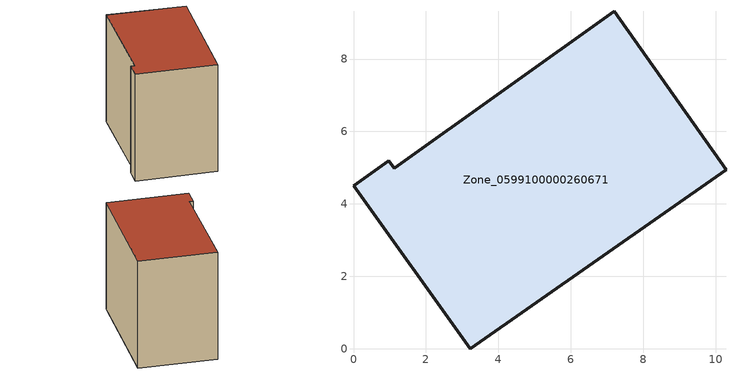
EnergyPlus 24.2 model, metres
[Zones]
Zone_0599100000260671
 floor ground (C_G): 3.22,0 0,4.5 0.97,5.19 1.12,4.98 7.2,9.32 10.29,4.95 z0
 wall outside (C_F): 0,4.5 3.22,0 10.29,4.95 7.2,9.32 1.12,4.98 0.97,5.19 0,4.5 z0:7.8
 roof outside (C_R): 3.22,0 10.29,4.95 7.2,9.32 1.12,4.98 0.97,5.19 0,4.5 z7.8
[BUILDING]
Pand.0599100000260671: North Axis=0; Terrain=City; Loads Convergence Tolerance Value=0.04; Temperature Convergence Tolerance Value=0.4; Solar Distribution=FullExterior; Maximum Number of Warmup Days=25; Minimum Number of Warmup Days=1
[Site:Location]
Rotterdam.The.Hague.AP_ZH_NLD Design_Conditions: Latitude=51.96; Longitude=4.45; Time Zone=1; Elevation=-4.5
[SITE:GROUNDTEMPERATURE:BUILDINGSURFACE]
18, 18, 18, 18, 18, 18, 18, 18, 18, 18, 18, 18
[MATERIAL] Thermal Absorptance=0.9; Solar Absorptance=0.7; Visible Absorptance=0.7
Name | Roughness | Thickness | Conductivity | Density | Specific Heat
G.TI.1975-1991 | MediumSmooth | 0.15 | 0.288461 | 540 | 1210
F.TI.1975-1991 | Rough | 0.3 | 0.230769 | 1920 | 840
R.TI.1975-1991 | MediumRough | 0.2 | 0.153846 | 1500 | 1000
[CONSTRUCTION]
C_G: G.TI.1975-1991
C_F: F.TI.1975-1991
C_R: R.TI.1975-1991
[ZONE]
Zone_0599100000260671: Type=1; Multiplier=1; Ceiling Height=Autocalculate; Volume=Autocalculate; Floor Area=autocalculate; Part of Total Floor Area=Yes
[ZONEINFILTRATION:DESIGNFLOWRATE]
Infil_Zone_0599100000260671: Zone or ZoneList or Space or SpaceList=Zone_0599100000260671; Schedule=AlwaysOn; Design Flow Rate Calculation Method=Flow/Area; Flow Rate per Floor Area=0.003; Constant Term Coefficient=1; Temperature Term Coefficient=0; Velocity Term Coefficient=0; Velocity Squared Term Coefficient=0
[HVACTEMPLATE:ZONE:IDEALLOADSAIRSYSTEM]
Zone_0599100000260671: Maximum Heating Supply Air Temperature=50; Minimum Cooling Supply Air Temperature=13; Maximum Heating Supply Air Humidity Ratio=0.0156; Minimum Cooling Supply Air Humidity Ratio=0.0077; Heating Limit=NoLimit; Cooling Limit=NoLimit; Dehumidification Control Type=ConstantSensibleHeatRatio; Cooling Sensible Heat Ratio=0.7; Dehumidification Setpoint=60; Humidification Control Type=None; Humidification Setpoint=30; Outdoor Air Method=None; Outdoor Air Flow Rate per Person=0.00944; Outdoor Air Flow Rate per Zone Floor Area=0; Outdoor Air Flow Rate per Zone=0; Demand Controlled Ventilation Type=None; Outdoor Air Economizer Type=NoEconomizer; Heat Recovery Type=None; Sensible Heat Recovery Effectiveness=0.7; Latent Heat Recovery Effectiveness=0.65
[ZONECONTROL:THERMOSTAT]
ThermostatControl_Zone_0599100000260671: Zone or ZoneList=Zone_0599100000260671; Control Type Schedule=DualSetpointControlType; Control 1=Thermostat_Zone_0599100000260671; Temperature Difference Between Cutout And Setpoint=0
[THERMOSTATSETPOINT:DUALSETPOINT]
Thermostat_Zone_0599100000260671: Heating Setpoint Temperature Schedule=HeatingSetpoint_Zone_0599100000260671; Cooling Setpoint Temperature Schedule=CoolingSetpoint_Zone_0599100000260671
[SCHEDULE:COMPACT]
HeatingSetpoint_Zone_0599100000260671: Through: 12/31, For: AllDays, Until: 24:00, 21
CoolingSetpoint_Zone_0599100000260671: Through: 12/31, For: AllDays, Until: 24:00, 24
DualSetpointControlType: Through: 12/31, For: AllDays, Until: 24:00, 4
AlwaysOn: Through: 12/31, For: AllDays, Until: 24:00, 1
